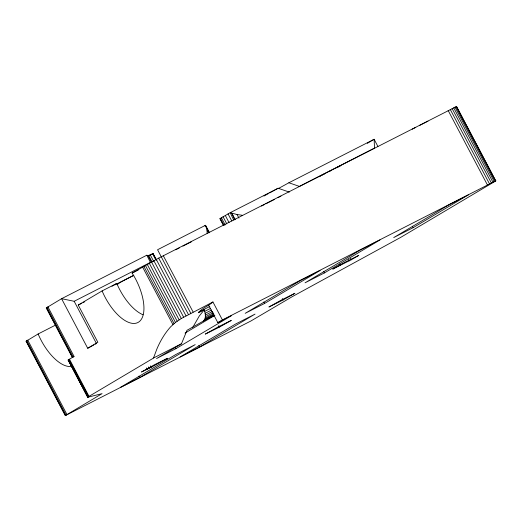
<?xml version="1.0" encoding="UTF-8"?>
<svg xmlns="http://www.w3.org/2000/svg" width="522" height="522" viewBox="0 0 522 522"><rect width="100%" height="100%" fill="white"/><g stroke="black" fill="none" stroke-linecap="round" stroke-linejoin="round"><path stroke-width="0.78" d="M217.831 322.648L231.455 315.706L175.927 348.657L156.535 358.549L181.454 343.828L187.007 330.296L203.339 321.089C206.595 318.348 205.27 313.357 204.239 309.833L198.464 312.776C202.203 307.686 208.513 306.238 212.93 301.957L222.411 319.934L217.831 322.648L208.735 305.403M204.846 225.856L205.505 225.289L209.289 232.486M55.358 325.186L38.132 333.969L26.1 341.238L65.296 415.584L102.064 393.647L87.703 397.249L88.166 396.864L153.475 358.099L156.887 348.99A259.075 119.186 63 0 1 170.779 326.674L175.47 322.459L181.31 318.511L212.93 301.957M192.781 327.353L199.3 315.999L204.239 309.833M151.517 254.488L153.063 253.575L156.47 260.041L153.005 253.588L147.994 255.676L146.832 255.212L61.583 298.695L46.249 307.921L72.382 357.479L74.026 356.382L47.894 306.819M456.528 106.592L495.724 180.938L400.681 237.393L292.692 296.411L250.847 321.03L65.296 415.584M223.351 225.204L219.945 218.738L220.33 218.398L230.202 212.695L278.135 188.246L289.299 192.096M74.026 356.382L68.154 360.063L68.61 359.912M146.832 255.212L150.395 262.403L74.17 301.279L61.583 298.695L87.709 348.259L97.842 342.243L78.248 305.07L102.103 290.911L116.791 283.42L117.58 285.247A38.537 17.728 63 0 0 142.989 314.746M102.103 290.911L102.893 292.731A38.537 17.728 63 0 0 138.343 322.27A38.537 17.728 63 0 0 133.175 274.761L132.125 273.091L158.688 258.122L456.704 106.416M111.976 286.278L116.791 283.42M122.194 281.325L117.339 284.203L118.775 283.472M367.286 143.348L374.13 139.289L377.915 146.473M319.294 176.743L320.678 175.914M338.687 166.851L340.076 166.022M185.036 333.088L214.875 315.373M139.668 377.589L195.189 344.631L175.797 354.523L120.275 387.481L139.668 377.589L138.917 376.16M264.595 303.439L320.116 270.481L300.724 280.373L245.196 313.33L264.595 303.439L263.838 302.01M199.515 347.065L255.043 314.107L235.644 323.999L180.123 356.957L199.515 347.065L198.765 345.629M324.443 272.915L379.97 239.957L360.572 249.849L305.05 282.807L324.443 272.915L323.692 271.486M413.111 227.69L468.632 194.732L449.24 204.631L393.712 237.582L413.111 227.69L412.354 226.261M263.949 196.05L268.204 193.708M269.626 192.925L278.135 188.246M278.18 188.651L288.875 182.765L374.13 139.289L374.522 148.091L299.406 186.406L288.875 182.765M351.169 259.819L358.777 255.395L345.74 261.848L332.768 269.098L351.169 259.819L350.412 258.39M87.709 348.259L93.758 344.99M95.102 344.259L96.446 343.535L74.17 301.279M150.473 255.049L151.015 254.762M219.455 327.105L231.318 320.404L218.281 326.857L205.309 334.106L219.455 327.105L218.698 325.676M283.061 300L294.923 293.292L281.887 299.745L268.915 307.001L283.061 300L282.304 298.571M149.351 255.643L149.918 255.349M151.217 367.305L167.471 358.301L154.434 364.754L141.462 372.003L151.217 367.305L150.466 365.87M175.731 249.784L179.327 247.95M182.915 246.123L191.535 241.725M261.522 206.027L264.4 204.565M265.835 203.828L274.455 199.437M278.05 197.603L280.921 196.135M321.376 175.503L325.682 173.304M329.278 171.477L330.713 170.74M336.462 167.81L340.05 165.976M412.197 129.182L415.786 127.355M419.381 125.521L428.001 121.124M132.125 273.091L138.415 269.881M114.951 284.875L133.769 275.277M122.911 280.953L133.691 275.459M78.248 305.07L81.876 303.217M83.331 302.479L84.779 301.736M198.327 312.332L209.824 306.473M204.715 311.386L210.451 308.456M205.133 313.311L211.586 310.022M205.348 315.125L212.519 311.471M205.355 316.782L213.237 312.763M205.146 318.237L213.746 313.852M204.735 319.464L214.053 314.707M204.122 320.417L214.164 315.301M203.339 321.089L214.092 315.601M222.411 319.934L495.9 180.762M153.566 357.975L181.552 343.704M47.045 307.66L47.991 307.236M26.89 340.983L26.1 341.238M219.945 218.738L221.158 218.359M233.68 220.049L230.202 212.695L237.066 214.529L242.319 215.286M163.308 255.741L193.133 312.058M456.496 106.449L495.691 180.788M455.908 106.677L495.11 181.017M454.969 107.101L494.164 181.441M453.683 107.708L492.879 182.047M452.091 108.485L491.287 182.83M450.232 109.411L489.427 183.757M448.15 110.462L487.346 184.808M348.331 259.512L349.087 260.941M339.692 264.041L340.442 265.47M237.066 214.529L238.959 218.118M235.194 219.625L231.807 213.211L234.769 219.86M228.042 213.889L231.827 221.067M225.282 215.436L229.067 222.62M223.038 216.728L226.822 223.912M221.367 217.726L225.158 224.91M220.33 218.398L224.114 225.582M220.225 218.725L223.253 224.467M205.466 225.4L209.374 232.792M190.778 313.272L157.572 249.738L205.505 225.289L206.993 229.863L208.506 232.74M158.688 258.122L188.429 314.525M156.261 259.395L186.021 315.843M152.855 253.653L155.921 259.454M152.613 253.764L155.641 259.506M153.84 260.68L183.633 317.18M150.245 254.847L153.651 261.307M148.692 255.486L152.098 261.953M151.478 261.94L181.31 318.511M147.994 255.676L151.4 262.142M149.24 263.153L179.118 319.829M147.178 264.282L177.18 321.187M145.338 265.307L175.47 322.459M143.772 266.194L174.041 323.607M142.513 266.925L172.926 324.606M175.177 347.228L175.927 348.657M148.379 366.946L149.135 368.375M146.454 367.925L147.204 369.354M46.98 307.373L73.106 356.937M46.425 307.745L72.558 357.309M69.4 359.129L89.008 396.328M68.924 359.423L88.538 396.622M68.552 359.665L88.166 396.864M68.291 359.847L87.944 397.216M87.748 397.177L68.134 359.978L87.768 397.262M27.738 340.135L66.94 414.481M26.824 340.696L66.026 415.042M26.276 341.062L65.504 415.551M38.132 333.969L38.928 335.796A38.537 17.728 63 0 0 71.051 366.444M206.993 229.863L207.117 233.243"/></g></svg>
